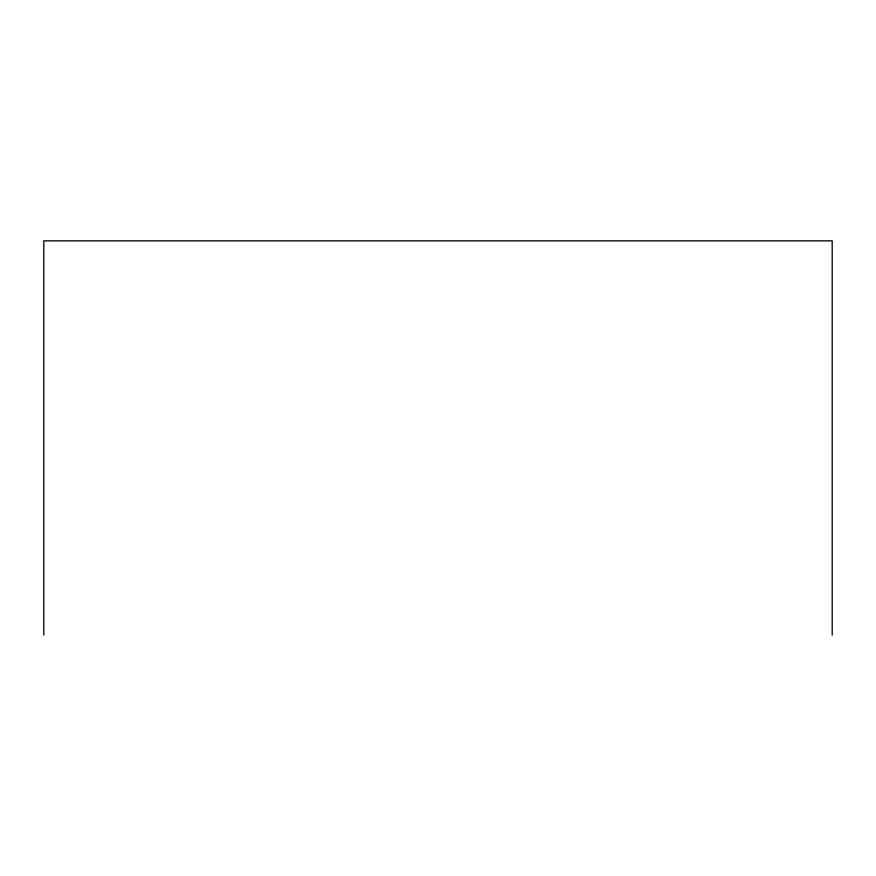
<?xml version="1.0" encoding="UTF-8"?>
<svg xmlns="http://www.w3.org/2000/svg" width="876" height="876" viewBox="0 0 876 876"><rect width="100%" height="100%" fill="white"/><g stroke="black" fill="none" stroke-linecap="round" stroke-linejoin="round"><path stroke-width="1.31" d="M832.2 635.144L832.2 240.856L43.8 240.856L43.8 635.144"/></g></svg>
